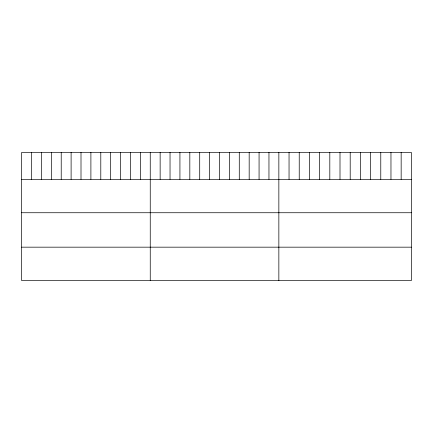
<?xml version="1.0" encoding="UTF-8"?>
<svg xmlns="http://www.w3.org/2000/svg" width="433" height="433" viewBox="0 0 433 433"><rect width="100%" height="100%" fill="white"/><g stroke="black" fill="none" stroke-linecap="round" stroke-linejoin="round"><path stroke-width="0.65" d="M411.35 179.327L411.35 280.579L21.65 280.579L21.65 152.421L411.35 152.421L411.35 179.327L21.65 179.327M21.65 212.738L411.35 212.738M21.65 247.167L411.35 247.167M401.158 152.421L401.158 179.327M390.967 152.421L390.967 179.327M380.775 152.421L380.775 179.327M370.583 152.421L370.583 179.327M360.391 152.421L360.391 179.327M350.2 152.421L350.2 179.327M340.002 152.421L340.002 179.327M329.811 152.421L329.811 179.327M319.619 152.421L319.619 179.327M309.427 152.421L309.427 179.327M299.235 152.421L299.235 179.327M289.044 152.421L289.044 179.327M278.852 152.421L278.852 280.579M268.958 152.421L268.958 179.327M259.069 152.421L259.069 179.327M249.175 152.421L249.175 179.327M239.281 152.421L239.281 179.327M229.393 152.421L229.393 179.327M219.499 152.421L219.499 179.327M209.604 152.421L209.604 179.327M199.71 152.421L199.71 179.327M189.822 152.421L189.822 179.327M179.928 152.421L179.928 179.327M170.034 152.421L170.034 179.327M160.145 152.421L160.145 179.327M150.251 152.421L150.251 280.579M140.357 152.421L140.357 179.327M130.468 152.421L130.468 179.327M120.574 152.421L120.574 179.327M110.68 152.421L110.68 179.327M100.792 152.421L100.792 179.327M90.898 152.421L90.898 179.327M81.003 152.421L81.003 179.327M71.109 152.421L71.109 179.327M61.221 152.421L61.221 179.327M51.327 152.421L51.327 179.327M41.433 152.421L41.433 179.327M31.544 152.421L31.544 179.327"/></g></svg>
